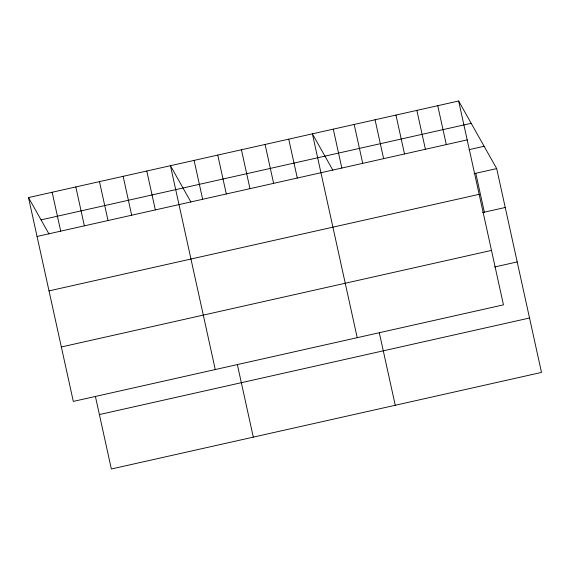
<?xml version="1.0" encoding="UTF-8"?>
<svg xmlns="http://www.w3.org/2000/svg" width="570" height="570" viewBox="0 0 570 570"><rect width="100%" height="100%" fill="white"/><g stroke="black" fill="none" stroke-linecap="round" stroke-linejoin="round"><path stroke-width="0.85" d="M458.643 101.004L503.46 304.85L73.316 401.408L28.5 197.569L458.643 101.004L496.684 168.592L541.5 372.431L111.357 468.996L95.468 396.72M41.054 219.87L471.198 123.305M37.05 236.465L467.193 139.899M469.089 149.661L484.13 146.283M474.119 173.658L496.684 168.592M49.02 290.892L479.163 194.334M482.669 212.553L505.234 207.487M61.353 346.98L491.49 250.415M494.639 266.988L517.204 261.922M99.394 414.561L529.53 318.003M332.852 170.181L312.396 133.836L357.212 337.682M190.907 202.044L170.444 165.699L215.268 369.545M28.5 197.569L48.956 233.914M475.786 173.28L484.343 212.175M437.746 105.692L446.303 144.595M416.855 110.388L425.405 149.283M395.965 115.076L404.515 153.971M375.074 119.764L383.624 158.66M354.177 124.452L362.734 163.355M379.364 332.987L395.252 405.263M333.286 129.148L341.836 168.043M288.733 139.144L297.291 178.047M265.079 144.459L273.629 183.355M241.416 149.767L249.974 188.663M217.761 155.076L226.311 193.978M194.106 160.391L202.656 199.286M237.412 364.857L253.308 437.133M146.789 171.014L155.339 209.91M123.134 176.322L131.684 215.218M99.472 181.63L108.022 220.533M75.817 186.946L84.367 225.841M52.155 192.254L60.712 231.149"/></g></svg>
